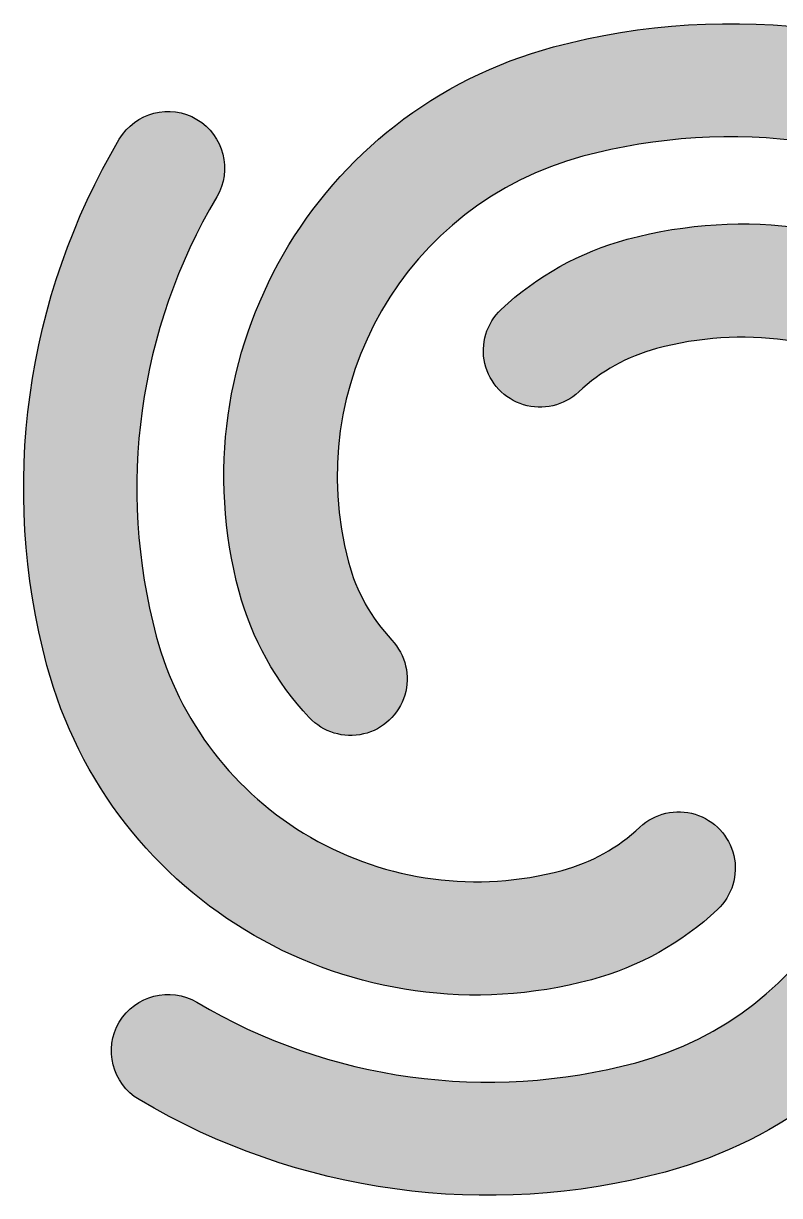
# Model space of a CAD drawing. Extents: x 19 to 206, y 17 to 162.
# Drawn here: x 65.6 to 125.8, y 69 to 162.3 of the extents above; entities that cross this region are included whole.
import ezdxf

# ---------------------------------------------------------------- set-up
doc = ezdxf.new("R2010")
doc.units = 0
doc.layers.add('fill-base', color=255, linetype='CONTINUOUS')
doc.layers.add('logo-outline', color=7, linetype='CONTINUOUS')
doc.layers.add('fill-hero', color=7, linetype='CONTINUOUS', true_color=0x999999)

msp = doc.modelspace()

# ---------------------------------------------------------------- hatches: boundary and pattern name
at = {"layer": 'fill-base', "linetype": 'Continuous'}
h = msp.add_hatch(color=256, dxfattribs=at)
h.dxf.hatch_style = 1
edge = h.paths.add_edge_path()
edge.add_arc((105.5554475921821, 123.2268573076362), 23.59218832498521, 194.9999999999996, 223.1730355562345, ccw=False)
edge.add_arc((116.949599593071, 126.279911134712), 35.38828248747749, 105.00000000000011, 195.0000000000001, ccw=False)
edge.add_arc((121.8895444547625, 107.8437859242905), 54.47476377688475, 59.33331208667232, 105, ccw=False)
edge.add_arc((147.3759075015805, 150.8246180505037), 4.505707035577944, -120.66668791332722, 59.33331208667238, ccw=False)
edge.add_arc((121.8895444547625, 107.8437859242905), 45.46334970572889, 59.33331208667227, 104.9999999999999)
edge.add_arc((116.949599593071, 126.279911134712), 26.37686841632172, 105, 194.9999999999999)
edge.add_arc((105.5554475921819, 123.2268573076363), 14.58077425382939, 195.0000000000001, 223.173035556235)
edge.add_arc((91.63585415667278, 110.1678111479421), 4.50570703557793, -136.82696444376552, 43.17303555623562, ccw=False)
h = msp.add_hatch(color=256, dxfattribs=at)
h.dxf.hatch_style = 1
edge = h.paths.add_edge_path()
edge.add_arc((119.7781467587131, 122.373166893659), 23.59218832498518, 105.00000000000031, 133.1730355562353, ccw=False)
edge.add_arc((122.8312005857887, 110.9790148927698), 35.38828248747757, 14.999999999999886, 104.99999999999989, ccw=False)
edge.add_arc((104.3950753753673, 106.0390700310784), 54.47476377688461, -30.666687913327678, 15, ccw=False)
edge.add_arc((147.3759075015805, 80.55270698426037), 4.505707035577895, 149.3333120866723, 329.333312086672, ccw=False)
edge.add_arc((104.3950753753674, 106.0390700310784), 45.46334970572882, 329.3333120866723, 375)
edge.add_arc((122.8312005857887, 110.9790148927698), 26.37686841632177, 15.0000000000001, 105.0000000000001)
edge.add_arc((119.7781467587128, 122.3731668936591), 14.58077425382918, 104.9999999999997, 133.1730355562347)
edge.add_arc((106.7191005990188, 136.2927603291681), 4.505707035577869, 133.1730355562345, 313.17303555623585, ccw=False)
h = msp.add_hatch(color=256, dxfattribs=at)
h.dxf.hatch_style = 1
edge = h.paths.add_edge_path()
edge.add_arc((118.9244563447358, 108.150467727128), 23.59218832498501, 14.999999999999886, 43.17303555623488, ccw=False)
edge.add_arc((107.5303043438466, 105.0974139000523), 35.38828248747752, -75.00000000000023, 14.999999999999886, ccw=False)
edge.add_arc((102.590359482155, 123.5335391104736), 54.47476377688458, 239.33331208667238, 285.00000000000006, ccw=False)
edge.add_arc((77.1039964353371, 80.55270698426047), 4.505707035577944, 59.33331208667278, 239.33331208667238, ccw=False)
edge.add_arc((102.5903594821552, 123.5335391104736), 45.46334970572881, 239.3333120866722, 284.9999999999999)
edge.add_arc((107.5303043438466, 105.0974139000523), 26.37686841632175, 284.9999999999999, 374.9999999999998)
edge.add_arc((118.9244563447358, 108.150467727128), 14.58077425382928, 14.99999999999978, 43.17303555623477)
edge.add_arc((132.8440497802449, 121.2095138868221), 4.505707035577879, 43.17303555623448, 223.1730355562354, ccw=False)
at = {"layer": 'fill-hero', "linetype": 'Continuous'}
h = msp.add_hatch(color=256, dxfattribs=at)
h.dxf.hatch_style = 1
edge = h.paths.add_edge_path()
edge.add_arc((104.7017571782046, 109.0041581411054), 23.59218832498533, 284.99999999999983, 313.17303555623477, ccw=False)
edge.add_arc((101.6487033511289, 120.3983101419943), 35.38828248747747, 194.9999999999999, 284.99999999999994, ccw=False)
edge.add_arc((120.0848285615504, 125.3382550036858), 54.47476377688468, 149.3333120866724, 195, ccw=False)
edge.add_arc((77.10399643533718, 150.8246180505038), 4.505707035577911, -30.666687913327223, 149.3333120866717, ccw=False)
edge.add_arc((120.0848285615504, 125.3382550036857), 45.46334970572886, 149.3333120866723, 194.9999999999999)
edge.add_arc((101.6487033511289, 120.3983101419943), 26.37686841632172, 195.0000000000001, 285.0000000000001)
edge.add_arc((104.7017571782047, 109.0041581411051), 14.5807742538292, 284.9999999999999, 313.1730355562349)
edge.add_arc((117.7608033378988, 95.08456470559608), 4.505707035577909, -46.82696444376501, 133.1730355562358, ccw=False)

# ---------------------------------------------------------------- linework, layer by layer
at = {"layer": 'logo-outline'}
for points in [[(88.34988388673277, 107.0849885329467, -0.1235510247152853), (82.76714359040338, 117.1207496534848, -0.4142135623730951), (107.7904381118438, 160.4623671373797, -0.2019381984217088), (149.6740114238908, 154.70019726563, -0.9999999999999948), (145.0778035792703, 146.9490388353775, 0.2019381984217089), (110.1227636967638, 151.7580095546656, 0.4142135623730951), (91.47150117311743, 119.4530752384048, 0.1235510247152854), (94.92182442661273, 113.2506337629375, -1.000000000000007)], [(120.8436259528942, 91.7985944356561, -0.1235510247152853), (110.8078648323561, 86.21585413932664, -0.4142135623730951), (67.4662473484613, 111.2391486607671, -0.2019381984217088), (73.22841722021097, 153.1227219728141, -0.9999999999999948), (80.97957565046342, 148.5265141281936, 0.2019381984217089), (76.17060493117536, 113.5714742456871, 0.4142135623730951), (108.4755392474362, 94.92021172204076, 0.1235510247152854), (114.6779807229034, 98.370534975536, -1.000000000000007)], [(103.6362779840235, 139.5787305991081, -0.1235510247152853), (113.6720391045615, 145.1614708954376, -0.4142135623730951), (157.0136565884564, 120.138176373997, -0.2019381984217088), (151.2514867167067, 78.25460306195009, -0.9999999999999948), (143.5003282864543, 82.85081090657062, 0.2019381984217089), (148.3092990057423, 117.8058507890771, 0.4142135623730951), (116.0043646894814, 136.4571133127234, 0.1235510247152854), (109.8019232140142, 133.0067900592282, -1.000000000000007)], [(136.1300200501849, 124.2923365018174, -0.1235510247152853), (141.7127603465143, 114.2565753812794, -0.4142135623730951), (116.6894658250737, 70.91495789738457, -0.2019381984217088), (74.80589251302682, 76.6771277691342, -0.9999999999999948), (79.40210035764734, 84.42828619938675, 0.2019381984217089), (114.3571402401538, 79.61931548009863, 0.4142135623730951), (133.0084027638002, 111.9242497963594, 0.1235510247152854), (129.558079510305, 118.1266912718267, -1.000000000000007)]]:
    msp.add_lwpolyline(points, format="xyb", close=True, dxfattribs=at)

doc.saveas('drawing.dxf')
